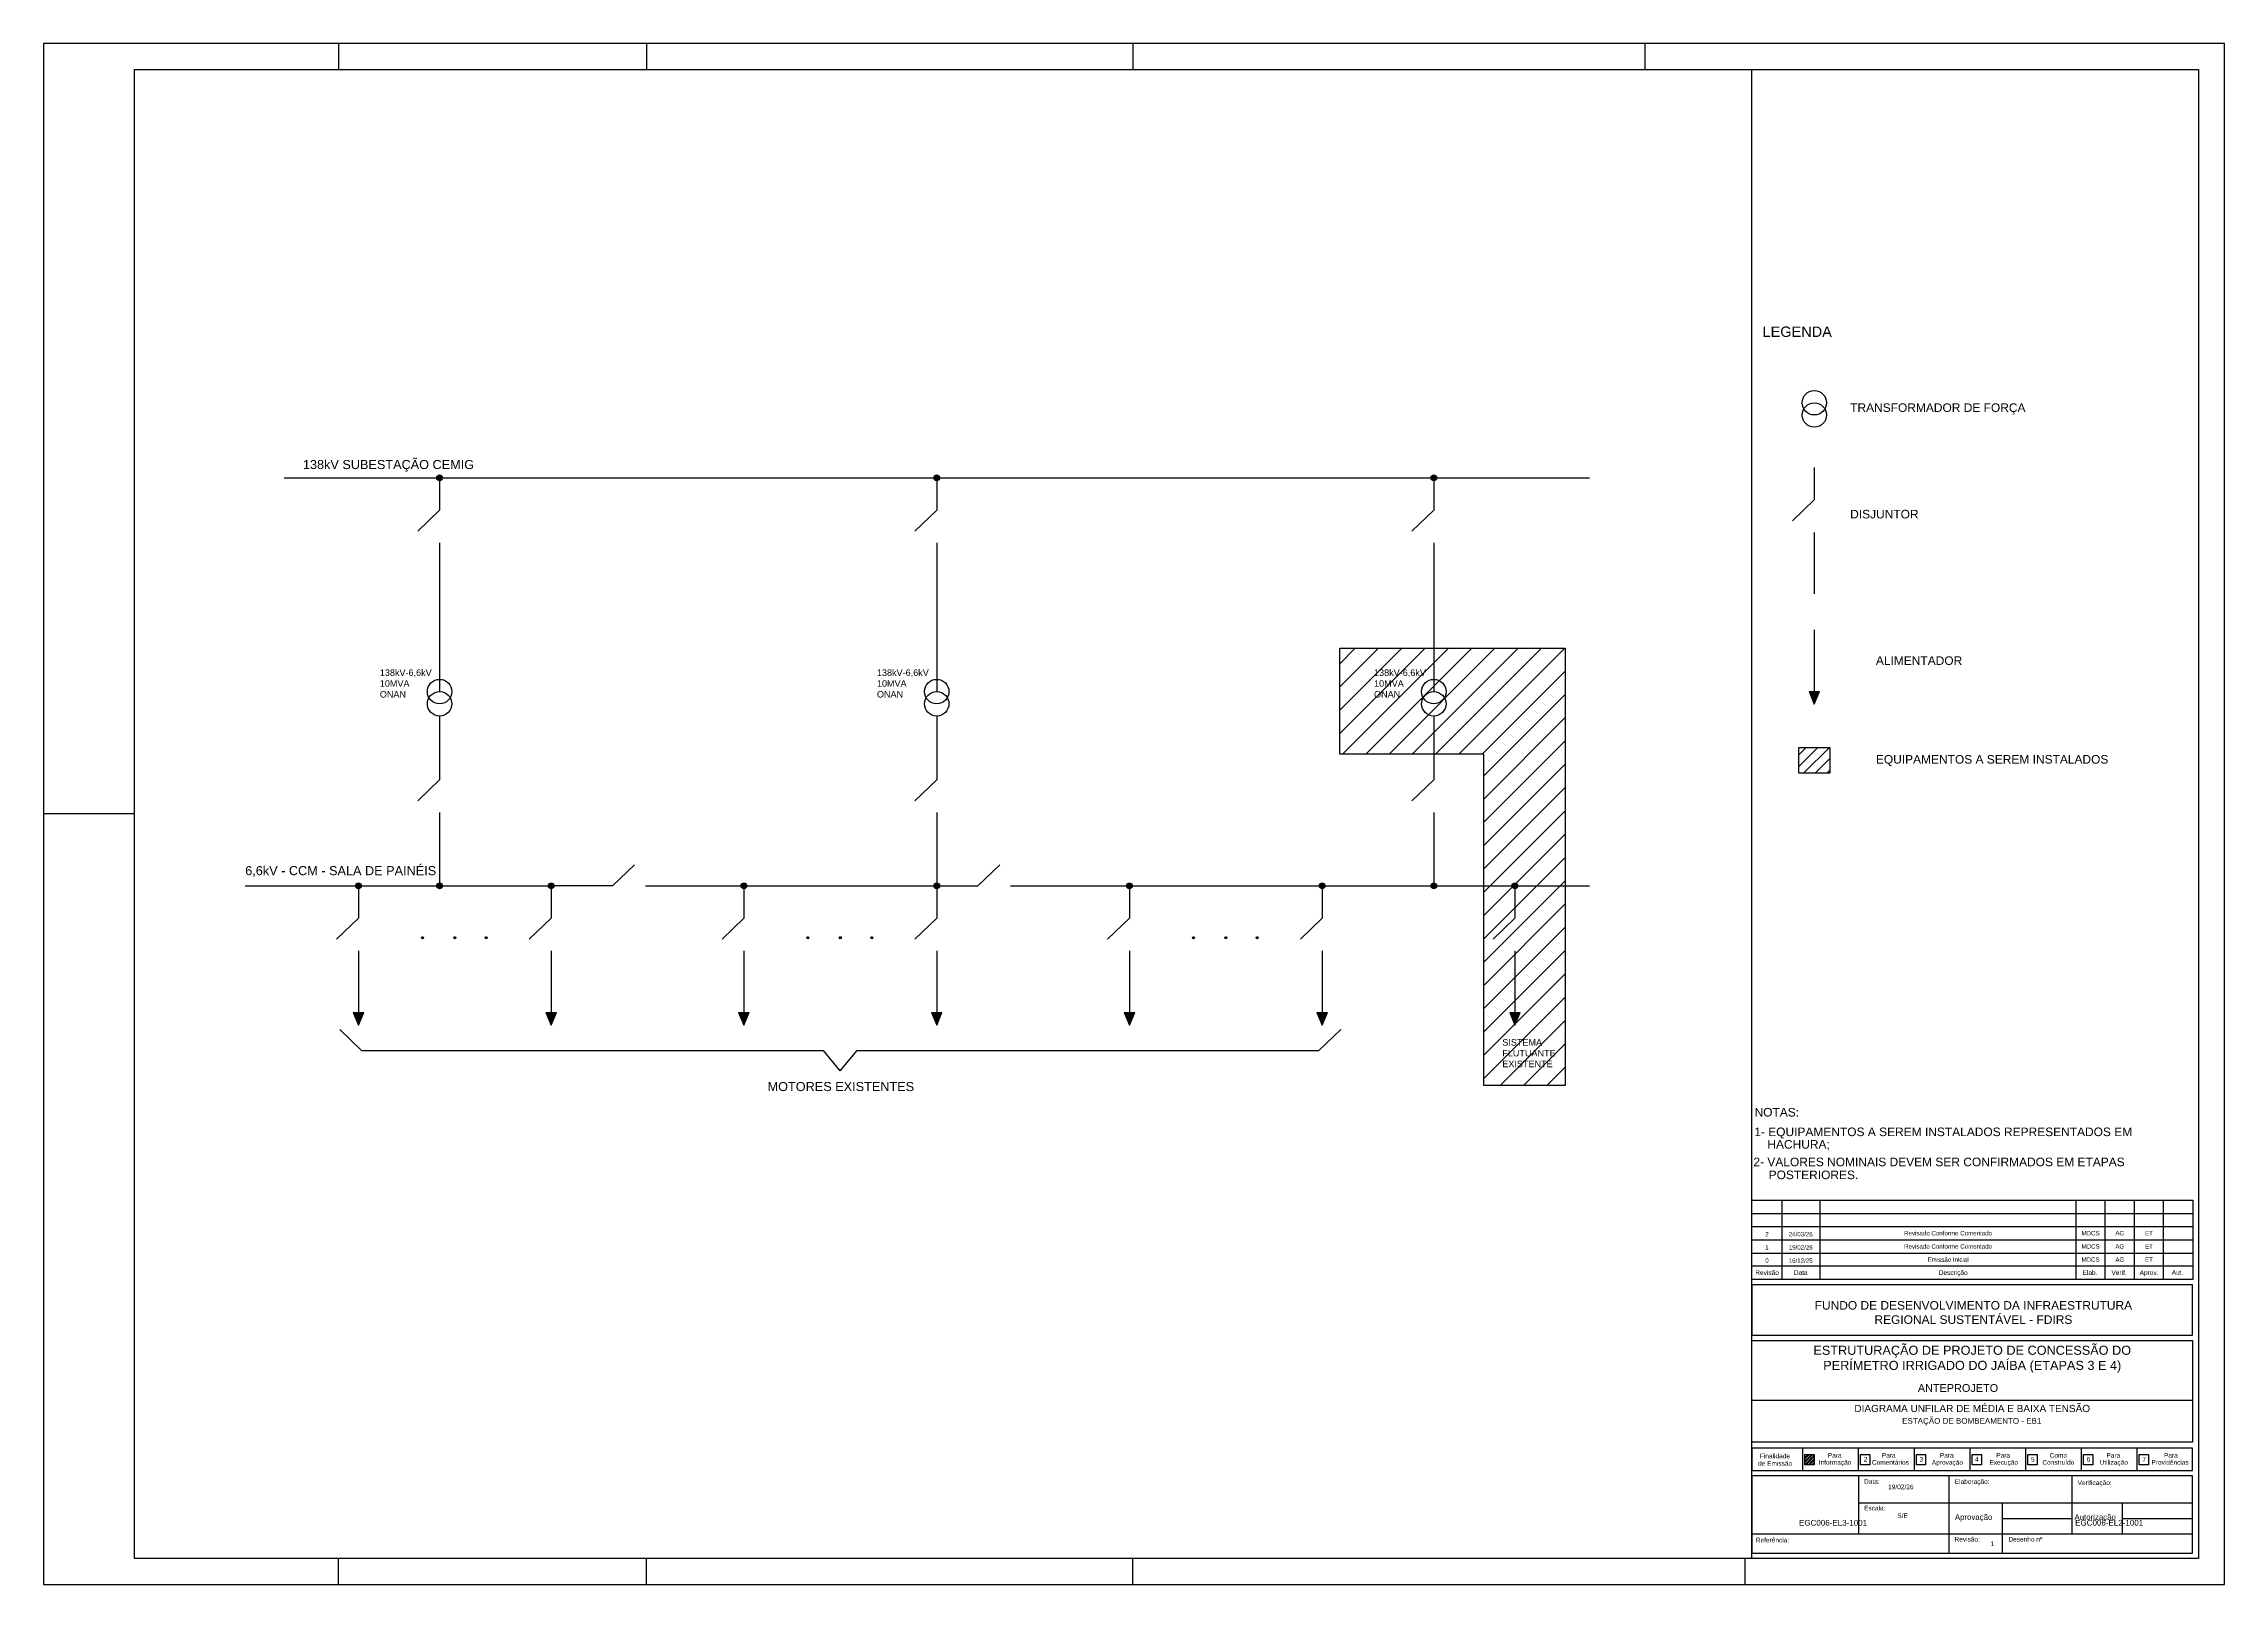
# Paper-space layout 'FL.1' of a CAD drawing. Header units: millimetres. Extents: x 0 to 841, y 0 to 594.
# The model-space entities are those that its viewports show. They can reach past a viewport. Long polylines and large blocks are cut down to what shows.
import ezdxf
from ezdxf.enums import TextEntityAlignment as Align

# ---------------------------------------------------------------- set-up
doc = ezdxf.new("R2010")
doc.units = ezdxf.units.MM
doc.layers.add('A-FORMATO', color=7, linetype='Continuous')
doc.styles.add('ARIAL', font='arial.ttf', dxfattribs={"height": 50})
doc.styles.get("Standard").update_dxf_attribs({"font": 'arial.ttf'})

msp = doc.modelspace()

# ---------------------------------------------------------------- hatches: boundary and pattern name
h = msp.add_hatch(color=2)
h.dxf.hatch_style = 1
edge = h.paths.add_edge_path()
edge.add_arc((-6498.94, 9954.215), 55.631, 0, 360)
h = msp.add_hatch(color=2)
h.dxf.hatch_style = 1
edge = h.paths.add_edge_path()
edge.add_arc((3086.389, 9954.215), 55.631, 0, 360)
h = msp.add_hatch(color=2)
h.dxf.hatch_style = 1
edge = h.paths.add_edge_path()
edge.add_arc((12671.719, 9954.215), 55.631, 0, 360)
h = msp.add_hatch()
h.set_pattern_fill('ANSI31', color=252, scale=100)
h.paths.add_polyline_path([(15207.83, 6666.963), (15207.83, -1764.396), (13639.176, -1764.396), (13639.176, 4623.825), (10859.311, 4623.825), (10859.311, 6666.963)])
h = msp.add_hatch(color=2)
h.dxf.hatch_style = 1
edge = h.paths.add_edge_path()
edge.add_arc((-8063.878, 2085.923), 55.631, 0, 360)
h = msp.add_hatch(color=2)
h.dxf.hatch_style = 1
edge = h.paths.add_edge_path()
edge.add_arc((-6498.94, 2085.923), 55.631, 0, 360)
h = msp.add_hatch(color=2)
h.dxf.hatch_style = 1
edge = h.paths.add_edge_path()
edge.add_arc((-4347.122, 2085.923), 55.631, 0, 360)
h = msp.add_hatch(color=2)
h.dxf.hatch_style = 1
edge = h.paths.add_edge_path()
edge.add_arc((-630.366, 2085.923), 55.631, 0, 360)
h = msp.add_hatch(color=2)
h.dxf.hatch_style = 1
edge = h.paths.add_edge_path()
edge.add_arc((3086.389, 2085.923), 55.631, 0, 360)
h = msp.add_hatch(color=2)
h.dxf.hatch_style = 1
edge = h.paths.add_edge_path()
edge.add_arc((6803.145, 2085.923), 55.631, 0, 360)
h = msp.add_hatch(color=2)
h.dxf.hatch_style = 1
edge = h.paths.add_edge_path()
edge.add_arc((10519.901, 2085.923), 55.631, 0, 360)
h = msp.add_hatch(color=2)
h.dxf.hatch_style = 1
edge = h.paths.add_edge_path()
edge.add_arc((12671.719, 2085.923), 55.631, 0, 360)
h = msp.add_hatch(color=2)
h.dxf.hatch_style = 1
edge = h.paths.add_edge_path()
edge.add_arc((14236.657, 2085.923), 55.631, 0, 360)
h = msp.add_hatch(color=2)
h.dxf.hatch_style = 1
edge = h.paths.add_edge_path()
edge.add_arc((-6830.786, 1087.754), 18.888, 0, 360)
h = msp.add_hatch(color=2)
h.dxf.hatch_style = 1
edge = h.paths.add_edge_path()
edge.add_arc((-6205.5, 1087.754), 18.888, 0, 360)
h = msp.add_hatch(color=2)
h.dxf.hatch_style = 1
edge = h.paths.add_edge_path()
edge.add_arc((-5599.412, 1087.754), 18.888, 0, 360)
h = msp.add_hatch(color=2)
h.dxf.hatch_style = 1
edge = h.paths.add_edge_path()
edge.add_arc((602.726, 1087.754), 18.888, 0, 360)
h = msp.add_hatch(color=2)
h.dxf.hatch_style = 1
edge = h.paths.add_edge_path()
edge.add_arc((1228.011, 1087.754), 18.888, 0, 360)
h = msp.add_hatch(color=2)
h.dxf.hatch_style = 1
edge = h.paths.add_edge_path()
edge.add_arc((1834.1, 1087.754), 18.888, 0, 360)
h = msp.add_hatch(color=2)
h.dxf.hatch_style = 1
edge = h.paths.add_edge_path()
edge.add_arc((8036.238, 1087.754), 18.888, 0, 360)
h = msp.add_hatch(color=2)
h.dxf.hatch_style = 1
edge = h.paths.add_edge_path()
edge.add_arc((8661.523, 1087.754), 18.888, 0, 360)
h = msp.add_hatch(color=2)
h.dxf.hatch_style = 1
edge = h.paths.add_edge_path()
edge.add_arc((9267.612, 1087.754), 18.888, 0, 360)
h = msp.add_hatch(color=2)
h.dxf.hatch_style = 1
h.paths.add_polyline_path([(-8165.744, -352.018), (-8063.878, -596.056), (-7962.013, -352.018)])
h = msp.add_hatch(color=2)
h.dxf.hatch_style = 1
h.paths.add_polyline_path([(-4448.988, -352.018), (-4347.122, -596.056), (-4245.257, -352.018)])
h = msp.add_hatch(color=2)
h.dxf.hatch_style = 1
h.paths.add_polyline_path([(-732.232, -352.018), (-630.366, -596.056), (-528.501, -352.018)])
h = msp.add_hatch(color=2)
h.dxf.hatch_style = 1
h.paths.add_polyline_path([(2984.524, -352.018), (3086.389, -596.056), (3188.255, -352.018)])
h = msp.add_hatch(color=2)
h.dxf.hatch_style = 1
h.paths.add_polyline_path([(6701.28, -352.018), (6803.145, -596.056), (6905.011, -352.018)])
h = msp.add_hatch(color=2)
h.dxf.hatch_style = 1
h.paths.add_polyline_path([(10418.036, -352.018), (10519.901, -596.056), (10621.767, -352.018)])
h = msp.add_hatch(color=2)
h.dxf.hatch_style = 1
h.paths.add_polyline_path([(14134.792, -352.018), (14236.657, -596.056), (14338.523, -352.018)])

# ---------------------------------------------------------------- linework, layer by layer
for points in [[(-9498.437, 9954.215), (15671.216, 9954.215)], [(-6498.94, 9954.215), (-6498.94, 9331.701), (-6920.664, 8926.22)], [(3086.389, 9954.215), (3086.389, 9331.701), (2664.666, 8926.22)], [(12671.719, 9954.215), (12671.719, 9331.701), (12249.995, 8926.22)], [(-6498.94, 8700.915), (-6498.94, 7516.274), (-6498.94, 5831.632)], [(3086.389, 8700.915), (3086.389, 7516.274), (3086.389, 5831.632)], [(12671.719, 8700.915), (12671.719, 7516.274), (12671.719, 5831.632)], [(-6498.94, 5360.494), (-6498.94, 4132.145)], [(3086.389, 5360.494), (3086.389, 4132.145)], [(12671.719, 5360.494), (12671.719, 4132.145)], [(-6498.94, 4132.145), (-6498.94, 4132.145), (-6920.664, 3726.663)], [(3086.389, 4132.145), (3086.389, 4132.145), (2664.666, 3726.663)], [(12671.719, 4132.145), (12671.719, 4132.145), (12249.995, 3726.663)], [(-6498.94, 3501.358), (-6498.94, 2085.923)], [(3086.389, 3501.358), (3086.389, 2085.923)], [(12671.719, 3501.358), (12671.719, 2085.923)], [(-6498.94, 2141.555), (-6498.94, 2085.923)], [(-3162.481, 2085.923), (-3162.481, 2085.923), (-2740.757, 2491.405)], [(3881.238, 2085.923), (3881.238, 2085.923), (4302.962, 2491.405)], [(-10249.747, 2085.923), (-4291.491, 2085.923)], [(-8063.878, 2085.923), (-8063.878, 1463.409), (-8485.602, 1057.928)], [(-4347.122, 2085.923), (-4347.122, 1463.409), (-4768.846, 1057.928)], [(-3162.481, 2085.923), (-4347.122, 2085.923)], [(-2531.695, 2085.923), (3881.238, 2085.923)], [(-630.366, 2085.923), (-630.366, 1463.409), (-1052.09, 1057.928)], [(3086.389, 2085.923), (3086.389, 1463.409), (2664.666, 1057.928)], [(4512.025, 2085.923), (15671.216, 2085.923)], [(6803.145, 2085.923), (6803.145, 1463.409), (6381.422, 1057.928)], [(10519.901, 2085.923), (10519.901, 1463.409), (10098.178, 1057.928)], [(14236.657, 2085.923), (14236.657, 1463.409), (13814.933, 1057.928)], [(-6830.786, 1106.642), (-6830.786, 1087.754)], [(-6205.5, 1106.642), (-6205.5, 1087.754)], [(-5599.412, 1106.642), (-5599.412, 1087.754)], [(602.726, 1106.642), (602.726, 1087.754)], [(1228.011, 1106.642), (1228.011, 1087.754)], [(1834.1, 1106.642), (1834.1, 1087.754)], [(8036.238, 1106.642), (8036.238, 1087.754)], [(8661.523, 1106.642), (8661.523, 1087.754)], [(9267.612, 1106.642), (9267.612, 1087.754)], [(-8063.878, 832.623), (-8063.878, -352.018)], [(-4347.122, 832.623), (-4347.122, -352.018)], [(-630.366, 832.623), (-630.366, -352.018)], [(3086.389, 832.623), (3086.389, -352.018)], [(6803.145, 832.623), (6803.145, -352.018)], [(10519.901, 832.623), (10519.901, -352.018)], [(14236.657, 832.623), (14236.657, -352.018)], [(-8165.744, -352.018), (-7962.013, -352.018)], [(-8165.744, -352.018), (-8063.878, -596.056), (-7962.013, -352.018)], [(-4448.988, -352.018), (-4245.257, -352.018)], [(-4448.988, -352.018), (-4347.122, -596.056), (-4245.257, -352.018)], [(-732.232, -352.018), (-528.501, -352.018)], [(-732.232, -352.018), (-630.366, -596.056), (-528.501, -352.018)], [(2984.524, -352.018), (3188.255, -352.018)], [(2984.524, -352.018), (3086.389, -596.056), (3188.255, -352.018)], [(6701.28, -352.018), (6905.011, -352.018)], [(6701.28, -352.018), (6803.145, -596.056), (6905.011, -352.018)], [(10418.036, -352.018), (10621.767, -352.018)], [(10418.036, -352.018), (10519.901, -596.056), (10621.767, -352.018)], [(14134.792, -352.018), (14338.523, -352.018)], [(14134.792, -352.018), (14236.657, -596.056), (14338.523, -352.018)]]:
    msp.add_lwpolyline(points)
at = {"color": 252}
msp.add_lwpolyline([(15207.83, 6666.963), (15207.83, -1764.396), (13639.176, -1764.396), (13639.176, 4623.825), (10859.311, 4623.825), (10859.311, 6666.963)], close=True, dxfattribs=at)
at = {"color": 1}
for points in [[(-8423.244, -680.84), (-8423.244, -680.84), (-8001.521, -1086.321)], [(10879.267, -680.84), (10879.267, -680.84), (10457.544, -1086.321)], [(-8001.521, -1086.321), (901.81, -1086.321)], [(1228.011, -1479.666), (901.81, -1086.321)], [(1228.011, -1479.666), (1554.213, -1086.321)], [(1554.213, -1086.321), (10457.544, -1086.321)]]:
    msp.add_lwpolyline(points, dxfattribs=at)
at = {"color": 2}
for centre, radius in [((-6498.94, 9954.215), 55.631), ((3086.389, 9954.215), 55.631), ((12671.719, 9954.215), 55.631), ((-8063.878, 2085.923), 55.631), ((-6498.94, 2085.923), 55.631), ((-4347.122, 2085.923), 55.631), ((-630.366, 2085.923), 55.631), ((3086.389, 2085.923), 55.631), ((6803.145, 2085.923), 55.631), ((10519.901, 2085.923), 55.631), ((12671.719, 2085.923), 55.631), ((14236.657, 2085.923), 55.631), ((-6830.786, 1087.754), 18.888), ((-6205.5, 1087.754), 18.888), ((-5599.412, 1087.754), 18.888), ((602.726, 1087.754), 18.888), ((1228.011, 1087.754), 18.888), ((1834.1, 1087.754), 18.888), ((8036.238, 1087.754), 18.888), ((8661.523, 1087.754), 18.888), ((9267.612, 1087.754), 18.888)]:
    msp.add_circle(centre, radius, dxfattribs=at)
at = {"color": 3}
for centre in [(-6498.94, 5831.632), (3086.389, 5831.632), (12671.719, 5831.632), (-6498.94, 5596.063), (3086.389, 5596.063), (12671.719, 5596.063)]:
    msp.add_circle(centre, 235.569, dxfattribs=at)

# ---------------------------------------------------------------- texts
at = {"color": 2}
for s, insert, char_height, attachment_point in [('138kV SUBESTAÇÃO CEMIG ', (-9134.377, 10296.114), 175, 1), ('138kV-6,6kV\\P10MVA\\PONAN', (-7651.269, 6259.203), 125, 1), ('138kV-6,6kV\\P10MVA\\PONAN', (1934.061, 6259.203), 125, 1), ('138kV-6,6kV\\P10MVA\\PONAN', (11519.39, 6259.203), 125, 1), ('6,6kV - CCM - SALA DE PAINÉIS', (-10246.468, 2467.649), 175, 1), ('SISTEMA \\PFLUTUANTE\\PEXISTENTE', (13992.282, -866.703), 125, 1), ('MOTORES EXISTENTES', (1238.455, -1782.713), 175, 5)]:
    msp.add_mtext(s, dxfattribs=dict(at, insert=insert, char_height=char_height, attachment_point=attachment_point))

psp = doc.layouts.new('FL.1')

# ---------------------------------------------------------------- hatches: boundary and pattern name
h = psp.add_hatch(color=2)
h.dxf.hatch_style = 1
h.paths.add_polyline_path([(680.82, 344.26), (682.86, 339.38), (684.89, 344.26)])
h = psp.add_hatch()
h.set_pattern_fill('ANSI31', color=252)
h.set_pattern_definition([(45, (0, 24.6556), (-2.245064, 2.245064), [])])
h.paths.add_polyline_path([(676.86, 322.68), (676.86, 312.68), (688.86, 312.68), (688.86, 322.68)])
at = {"layer": 'A-FORMATO'}
h = psp.add_hatch(dxfattribs=at)
h.set_pattern_fill('ANSI32', color=256, scale=0.1)
h.paths.add_polyline_path([(679.24, 50.13), (682.82, 50.13), (682.82, 46.13), (679.24, 46.13)])

# ---------------------------------------------------------------- linework, layer by layer
for points in [[(682.86, 430.61), (682.86, 418.16), (674.42, 410.05)], [(682.86, 405.55), (682.86, 381.85)], [(682.86, 367.96), (682.86, 344.26)], [(680.82, 344.26), (684.89, 344.26)], [(680.82, 344.26), (682.86, 339.38), (684.89, 344.26)]]:
    psp.add_lwpolyline(points)
at = {"color": 0}
psp.add_lwpolyline([(676.86, 322.68), (688.86, 322.68), (688.86, 312.68), (676.86, 312.68)], close=True, dxfattribs=at)
at = {"color": 3}
for centre in [(682.86, 455.54), (682.86, 450.83)]:
    psp.add_circle(centre, 4.71, dxfattribs=at)
at = {"layer": 'A-FORMATO', "color": 1}
for p, q in [((113.75, 594), (113.75, 584)), ((232.5, 594), (232.5, 584)), ((420, 594), (420, 584)), ((617.5, 594), (617.5, 584)), ((658.76, 10), (658.76, 584)), ((35, 297), (0, 297)), ((658.81, 143.03), (828.79, 143.03)), ((670.41, 117.56), (670.41, 148.12)), ((685.1, 117.56), (685.1, 148.12)), ((783.79, 117.56), (783.79, 148.12)), ((795.04, 117.56), (795.04, 148.12)), ((806.29, 117.56), (806.29, 148.12)), ((817.54, 117.56), (817.54, 148.12)), ((658.81, 137.94), (828.79, 137.94)), ((658.81, 132.84), (828.79, 132.84)), ((658.81, 127.75), (828.79, 127.75)), ((828.79, 122.66), (658.81, 122.66)), ((678.34, 52.56), (678.34, 43.93)), ((699.83, 52.56), (699.83, 43.93)), ((721.32, 52.56), (721.32, 43.93)), ((742.8, 52.56), (742.8, 43.93)), ((764.29, 52.56), (764.29, 43.93)), ((785.78, 52.56), (785.78, 43.93)), ((807.27, 52.56), (807.27, 43.93)), ((699.86, 41.87), (699.86, 19.49)), ((734.82, 12.07), (734.82, 41.87)), ((782.15, 41.87), (782.15, 19.49)), ((699.86, 31.4), (828.76, 31.4)), ((755.28, 31.4), (755.28, 12.07)), ((755.28, 25.45), (782.15, 25.45)), ((801.77, 19.49), (801.77, 31.4)), ((801.77, 25.45), (828.76, 25.45)), ((113.75, 0.01), (113.75, 10.01)), ((232.5, 0), (232.5, 10)), ((420, 0), (420, 10)), ((656, 10), (656, 0))]:
    psp.add_line(p, q, dxfattribs=at)
at = {"layer": 'A-FORMATO', "color": 2}
psp.add_line((658.76, 71.04), (828.76, 71.04), dxfattribs=at)
at = {"layer": 'A-FORMATO', "color": 1}
psp.add_lwpolyline([(841, 0), (841, 594), (0, 594), (0, 0)], close=True, dxfattribs=at)
at = {"layer": 'A-FORMATO', "color": 5}
psp.add_lwpolyline([(35, 10), (35, 584), (831, 584), (831, 10), (35, 10)], dxfattribs=at)
at = {"layer": 'A-FORMATO', "color": 4}
for points in [[(828.79, 148.12), (828.79, 117.56), (658.81, 117.56), (658.81, 148.12)], [(658.76, 96.13), (828.76, 96.13), (828.76, 115.48), (658.76, 115.48)], [(658.76, 54.87), (658.76, 94.04), (828.76, 94.04), (828.76, 54.87)], [(658.76, 43.93), (828.76, 43.93), (828.76, 52.56), (658.76, 52.56)], [(658.76, 12.07), (828.76, 12.07), (828.76, 41.87), (658.76, 41.87)]]:
    psp.add_lwpolyline(points, close=True, dxfattribs=at)
at = {"layer": 'A-FORMATO'}
for points in [[(679.24, 50.13), (682.82, 50.13), (682.82, 46.13), (679.24, 46.13)], [(700.72, 50.13), (704.31, 50.13), (704.31, 46.13), (700.72, 46.13)], [(722.21, 50.13), (725.79, 50.13), (725.79, 46.13), (722.21, 46.13)], [(743.7, 50.13), (747.28, 50.13), (747.28, 46.13), (743.7, 46.13)], [(765.19, 50.13), (768.77, 50.13), (768.77, 46.13), (765.19, 46.13)], [(786.68, 50.13), (790.26, 50.13), (790.26, 46.13), (786.68, 46.13)], [(808.16, 50.13), (811.75, 50.13), (811.75, 46.13), (808.16, 46.13)]]:
    psp.add_lwpolyline(points, close=True, dxfattribs=at)
at = {"layer": 'A-FORMATO', "color": 2}
psp.add_lwpolyline([(658.76, 19.49), (828.76, 19.49)], dxfattribs=at)

# ---------------------------------------------------------------- texts
at = {"layer": 'A-FORMATO', "style": 'ARIAL'}
for s, p in [('2', (663.95, 134.16)), ('1', (663.95, 129.06)), ('0', (663.95, 123.97))]:
    psp.add_text(s, height=1.7, dxfattribs=at).set_placement(p)
for s, p in [('24/03/26', (677.61, 135.01)), ('Revisado Conforme Comentado', (734.44, 135.39)), ('MDCS', (789.41, 135.39)), ('AG', (800.66, 135.39)), ('ET', (811.91, 135.39)), ('19/02/26', (677.61, 129.91)), ('Revisado Conforme Comentado', (734.44, 130.3)), ('MDCS', (789.41, 130.3)), ('AG', (800.66, 130.3)), ('ET', (811.91, 130.3)), ('16/12/25', (677.61, 124.82)), ('Emissão Inicial', (734.44, 125.2)), ('MDCS', (789.41, 125.2)), ('AG', (800.66, 125.2)), ('ET', (811.91, 125.2))]:
    psp.add_text(s, height=1.7, dxfattribs=at).set_placement(p, align=Align.MIDDLE_CENTER)
at = {"layer": 'A-FORMATO', "color": 7, "style": 'ARIAL'}
for s, height, p in [('Revisão', 1.8, (660.1, 119.31)), ('Data', 1.8, (674.96, 119.31)), ('Descrição', 1.8, (730.84, 119.31)), ('Elab.', 1.8, (786.32, 119.31)), ('Verif.', 1.8, (797.44, 119.31)), ('Aprov.', 1.8, (808.32, 119.31)), ('Aut.', 1.8, (820.7, 119.42)), ('Finalidade ', 1.8, (661.87, 48.61)), ('Para', 1.8, (688.08, 48.83)), ('Para', 1.8, (708.92, 48.83)), ('Para', 1.8, (731.3, 48.83)), ('Para', 1.8, (753.02, 48.83)), ('Como', 1.8, (773.63, 48.83)), ('Para', 1.8, (795.51, 48.83)), ('Para', 1.8, (817.72, 48.83)), ('de Emissão', 1.8, (661.15, 45.73)), ('1', 1.8, (680.53, 47.32)), ('Informação', 1.8, (684.58, 46.13)), ('2', 1.8, (701.94, 47.32)), ('Comentários', 1.8, (705.08, 46.13)), ('3', 1.8, (723.43, 47.32)), ('Aprovação', 1.8, (728.17, 46.13)), ('4', 1.8, (744.85, 47.32)), ('Execução', 1.8, (750.4, 46.13)), ('5', 1.8, (766.44, 47.32)), ('Construído', 1.8, (770.82, 46.13)), ('6', 1.8, (787.9, 47.32)), ('Utilização', 1.8, (792.89, 46.13)), ('7', 1.8, (809.38, 47.32)), ('Providências', 1.8, (812.85, 46.13)), ('Data:', 1.8, (702.05, 38.77)), ('19/02/26', 1.8, (711.33, 36.69)), ('Elaboração:', 1.8, (737.02, 38.75)), ('Verificação:', 1.8, (784.4, 38.28)), ('Escala:', 1.8, (702.05, 28.51)), ('S/E', 1.8, (714.85, 25.57)), ('Aprovação', 2.16, (737.08, 24.88)), ('Autorização', 2.16, (783.19, 24.87)), ('Referência:  ', 1.8, (660.3, 16.19)), ('Revisão:', 1.8, (736.92, 16.5)), ('Desenho nº', 1.8, (757.72, 16.49)), ('1', 1.8, (750.81, 14.74))]:
    psp.add_text(s, height=height, dxfattribs=at).set_placement(p)
at = {"layer": 'A-FORMATO', "color": 2, "insert": (662.91, 484.93), "char_height": 4, "width": 135.9324, "attachment_point": 1, "style": 'ARIAL'}
psp.add_mtext('LEGENDA ', dxfattribs=at)
at = {"layer": 'A-FORMATO', "style": 'ARIAL'}
for s, insert, char_height, width, attachment_point in [('TRANSFORMADOR DE FORÇA', (696.69, 453.15), 3.3, 135.9324, 4), ('DISJUNTOR', (696.69, 412.58), 3.3, 135.9324, 4), ('ALIMENTADOR', (706.61, 356.11), 3.3, 135.9324, 4), ('EQUIPAMENTOS A SEREM INSTALADOS', (706.61, 317.62), 3.3, 135.9324, 4), ('NOTAS:', (668.39, 182), 3.3, 135.9324, 5), ('1- EQUIPAMENTOS A SEREM INSTALADOS REPRESENTADOS EM ', (732.57, 174.01), 3.3, 171.9705, 5), ('HACHURA;', (676.79, 169.33), 3.3, 171.9705, 5), ('2- VALORES NOMINAIS DEVEM SER CONFIRMADOS EM ETAPAS ', (730.96, 162.84), 3.3, 176.2294, 5), ('POSTERIORES.', (682.53, 157.85), 3.3, 176.2294, 5), ('FUNDO DE DESENVOLVIMENTO DA INFRAESTRUTURA REGIONAL SUSTENTÁVEL - FDIRS', (744.21, 104.8), 3.3, 135.9324, 5), ('ESTRUTURAÇÃO DE PROJETO DE CONCESSÃO DO PERÍMETRO IRRIGADO DO JAÍBA (ETAPAS 3 E 4)', (743.76, 92.01), 3.5, 140.8887, 2), ('\\pxqc;ANTEPROJETO', (738.27, 75.68), 3, 23.8671, 5), ('{\\H0.1624x;DIAGRAMA UNFILAR DE MÉDIA E BAIXA TENSÃO}', (743.76, 69.19), 17.0049, 104.1662, 2), ('{\\H0.1624x;ESTAÇÃO DE BOMBEAMENTO - EB1}', (743.57, 64.12), 13.6039, 112.9534, 2), ('{\\H0.1624x; EGC006-EL3-1001}', (690.09, 24.86), 13.6039, 24.813, 2), ('{\\H0.1624x; EGC006-EL2-1001}', (796.57, 24.86), 13.6039, 24.813, 2)]:
    psp.add_mtext(s, dxfattribs=dict(at, insert=insert, char_height=char_height, width=width, attachment_point=attachment_point))

# ---------------------------------------------------------------- viewports
at = {"layer": '0'}
psp.add_viewport(center=(420.5, 297), size=(841, 594), view_center_point=(6890.803, 3472.063), view_height=29700.00013, dxfattribs=at)

doc.saveas('drawing.dxf')
